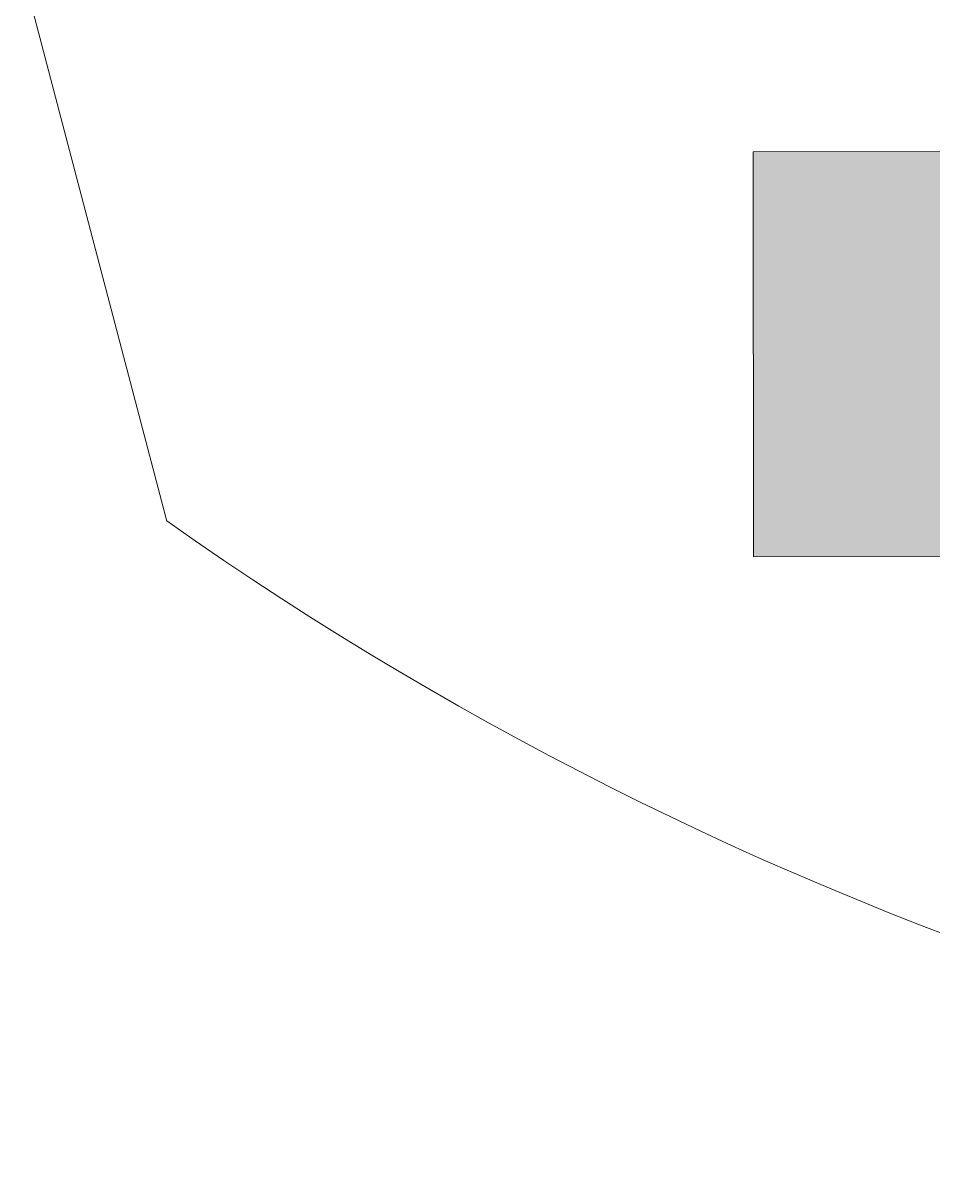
# Model space of a CAD drawing. Header units: inches. Extents: x 22513 to 23848, y -2930 to -2337.
# Drawn here: x 23270.89 to 23277.71, y -2581.79 to -2573.25 of the extents above; entities that cross this region are included whole.
import ezdxf

# ---------------------------------------------------------------- set-up
doc = ezdxf.new("R2010")
doc.units = ezdxf.units.IN
doc.header["$LTSCALE"] = 10
doc.header["$MEASUREMENT"] = 0
doc.layers.add('FURNITURE', color=144, linetype='Continuous', lineweight=9)
doc.layers.add('FURNTIURE', color=7, linetype='Continuous', lineweight=5)

# ---------------------------------------------------------------- blocks, each defined once
blk = doc.blocks.new("50'X96'-G58")
at = {"layer": 'FURNTIURE', "color": 7, "linetype": 'Continuous'}
for p, q in [((1322.622, 882.474), (1322.622, 876.474)), ((1364.622, 882.474), (1322.622, 882.474)), ((1364.622, 876.474), (1322.622, 876.474)), ((1322.622, 876.474), (1325.622, 876.474))]:
    blk.add_line(p, q, dxfattribs=at)
at = {"layer": 'FURNTIURE', "color": 253, "linetype": 'Continuous'}
for points in [[(1322.622, 882.474), (1322.622, 876.474), (1325.622, 876.474)], [(1364.622, 882.474), (1322.622, 882.474), (1325.622, 876.474)]]:
    blk.add_solid(points, dxfattribs=at)
blk = doc.blocks.new("50'X96'-G57")
blk.add_blockref("50'X96'-G58", (0, 0))
blk = doc.blocks.new('A$C2B627B83')
at = {"layer": 'FURNTIURE', "color": 7, "linetype": 'Continuous'}
blk.add_line((7.847, 4.51), (13.936, 6.109), dxfattribs=at)
blk.add_arc((-17.913, 28.568), 38.971, 324.808, 35.3368, dxfattribs=at)
at = {"xscale": 0.7499999999999897, "yscale": 0.7500000000001137, "zscale": 0.7500000000000232, "rotation": 90.07240869653548}
blk.add_blockref("50'X96'-G57", (672.942, -978.51), dxfattribs=at)

msp = doc.modelspace()

# ---------------------------------------------------------------- block references
at = {"layer": 'FURNITURE', "ltscale": 15, "xscale": 0.6750000000029104, "yscale": 0.6749999999992724, "zscale": 0.675, "rotation": 270}
msp.add_blockref('A$C2B627B83', (23267.8422, -2567.5792), dxfattribs=at)

doc.saveas('drawing.dxf')
